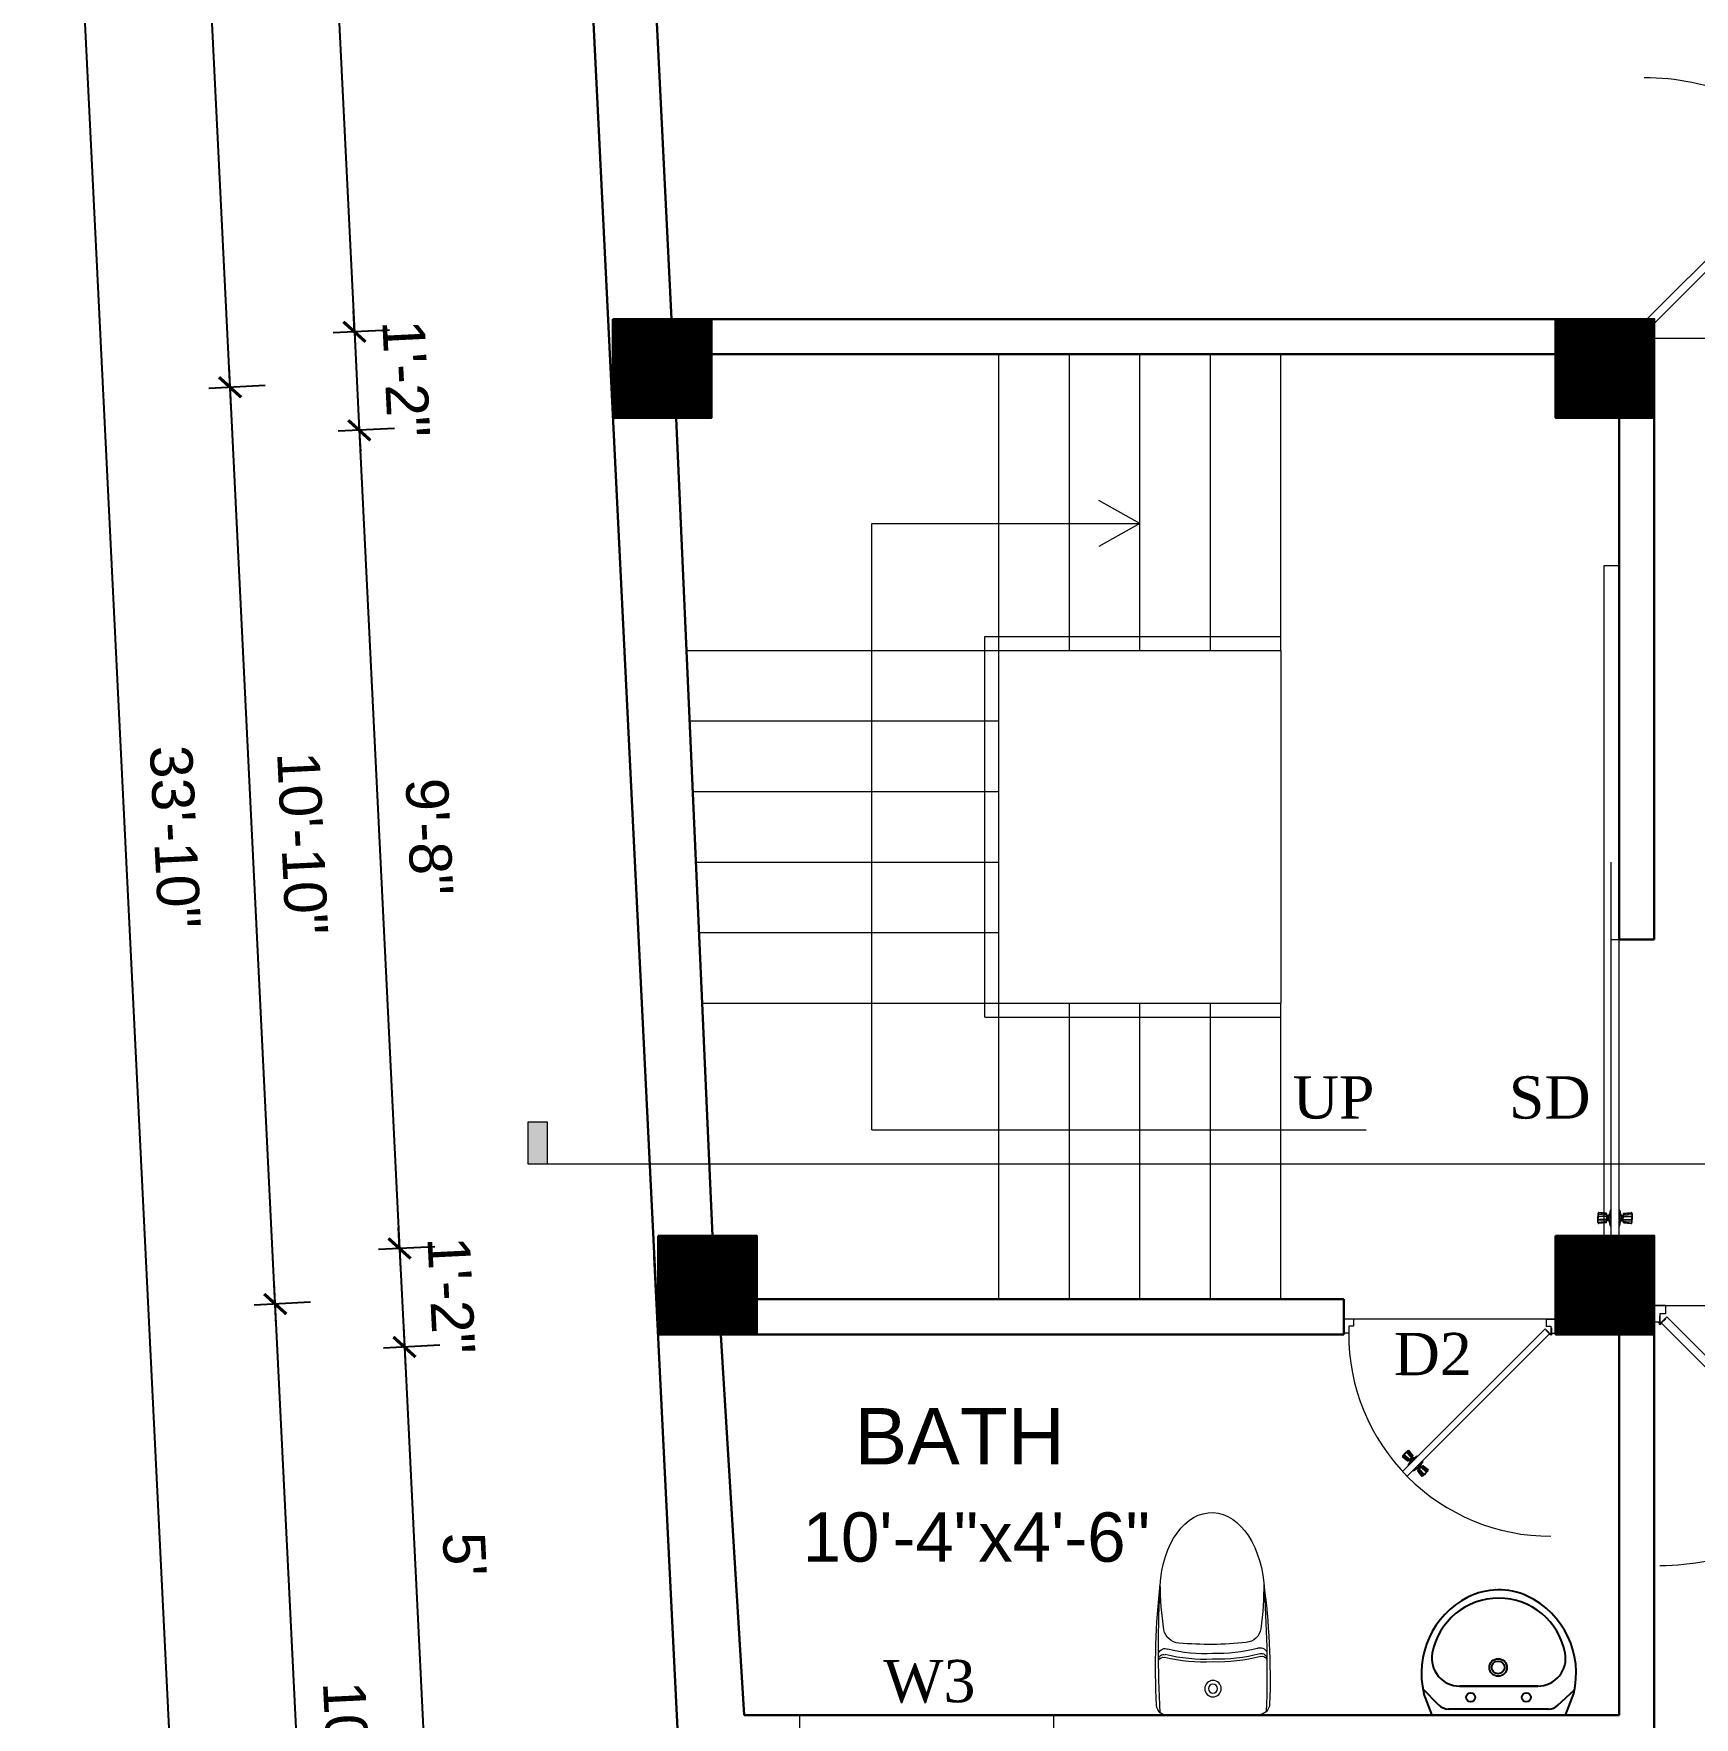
# Model space of a CAD drawing. Header units: inches. Extents: x -4737 to 13205, y 2479 to 13285.
# Drawn here: x 3381 to 3616.5, y 10801.2 to 11039.9 of the extents above; entities that cross this region are included whole.
import ezdxf
from ezdxf.enums import TextEntityAlignment as Align

# ---------------------------------------------------------------- set-up
doc = ezdxf.new("R2010")
doc.units = ezdxf.units.IN
doc.header["$MEASUREMENT"] = 0
doc.linetypes.add('HIDDEN2', pattern=[0.1875, 0.125, -0.0625])
for name, color, linetype, lineweight in [('A-FURN', 9, 'Continuous', 5), ('Door', 205, 'Continuous', 13), ('hatch-.09', 8, 'Continuous', 9), ('Label', 7, 'Continuous', 13), ('ns_DIMS', 1, 'Continuous', 0), ('ns_DIMS @ 1', 1, 'Continuous', 0), ('ns_TEXT', 7, 'Continuous', 13), ('PUERTAS', 7, 'Continuous', 9), ('stair', 201, 'Continuous', 13), ('Text', 7, 'Continuous', 13), ('WALL', 12, 'Continuous', 30), ('wall2', 1, 'Continuous', 15)]:
    doc.layers.add(name, color=color, linetype=linetype, lineweight=lineweight)
doc.layers.add('furniture', color=253, linetype='Continuous')
doc.styles.add('arial 1000', font='arial.ttf')
doc.styles.add('dim', font='arial.ttf', dxfattribs={"height": 7})
doc.styles.get("Standard").update_dxf_attribs({"font": 'arial.ttf'})
doc.styles.add('Tahoma', font='tahoma.ttf')
doc.dimstyles.new("1-8'", dxfattribs={"dimtxt": 6, "dimasz": 3, "dimexe": 3, "dimexo": 6, "dimgap": 4, "dimtad": 1, "dimdec": 0, "dimzin": 0, "dimdsep": 46, "dimlunit": 4, "dimtxsty": 'arial 1000', "dimblk": 'ARCHTICK', "dimcen": 8, "dimdle": 3, "dimclrt": 7, "dimazin": 0, "dimtfac": 1, "dimtdec": 0, "dimtix": 1, "dimtmove": 2, "dimatfit": 3, "dimfxl": 5, "dimfxlon": 1, "dimarcsym": 0})

# ---------------------------------------------------------------- blocks, each defined once
blk = doc.blocks.new('2ft6in')
at = {"layer": 'PUERTAS', "color": 2}
for p, q in [((0.84, 2.1), (21.02, 22.28)), ((21.71, 21.6), (1.47, 1.37)), ((18.33, 21.76), (18.31, 21.77)), ((21.71, 21.6), (21.02, 22.28)), ((21.18, 18.9), (21.2, 18.89)), ((0, 2), (0, 0)), ((0.6, 2), (0, 2)), ((1.33, 0), (0, 0)), ((0.6, 1.26), (0.6, 2.04)), ((0.67, 1.26), (0.6, 1.26)), ((0.67, 1.26), (0.67, 2.01)), ((0.67, 1), (0.67, 1.26)), ((1.33, 1), (0.67, 1)), ((1.31, 1.53), (0.79, 2.06)), ((1.36, 1.58), (0.81, 2.12)), ((1.36, 1.58), (1.31, 1.53)), ((1.47, 1.37), (1.31, 1.53)), ((1.33, 0), (1.33, 1)), ((28.67, 0), (28.67, 1)), ((28.67, 1), (29.33, 1)), ((28.67, 0), (30, 0)), ((29.33, 1), (29.33, 2)), ((29.33, 2), (30, 2)), ((30, 0), (30, 2))]:
    blk.add_line(p, q, dxfattribs=at)
at = {"layer": 'PUERTAS', "color": 1}
for p, q in [((18.06, 21.44), (18.48, 21.86)), ((18.08, 21.51), (18.45, 21.88)), ((18.11, 21.49), (18.08, 21.51)), ((18.82, 22.25), (18.45, 21.88)), ((18.9, 22.28), (18.48, 21.86)), ((18.84, 22.23), (18.82, 22.25)), ((19.54, 21.59), (18.99, 22.27)), ((19.54, 21.5), (19.18, 21.15)), ((20.12, 21.49), (19.74, 21.24)), ((20.22, 21.48), (20.22, 21.49)), ((18.74, 20.79), (18.06, 21.34)), ((18.83, 20.8), (19.18, 21.15)), ((18.84, 20.21), (19.1, 20.6)), ((18.85, 20.11), (18.84, 20.12)), ((18.92, 20.89), (18.93, 20.88)), ((19.02, 20.88), (19.24, 21.1)), ((19.12, 20.8), (19.03, 20.89)), ((19.1, 20.7), (19.11, 20.69)), ((19.1, 20.6), (19.1, 20.6)), ((19.11, 20.79), (19.33, 21.01)), ((19.45, 21.31), (19.24, 21.1)), ((19.55, 21.22), (19.33, 21.01)), ((19.45, 21.41), (19.45, 21.41)), ((19.54, 21.22), (19.45, 21.31)), ((19.53, 19.43), (19.54, 19.42)), ((19.64, 21.23), (19.64, 21.23)), ((19.64, 19.42), (20.02, 19.67)), ((19.74, 21.24), (19.73, 21.23)), ((20.02, 19.67), (20.03, 19.68)), ((20.12, 19.68), (20.12, 19.68)), ((20.21, 19.69), (20.43, 19.9)), ((20.22, 19.41), (20.57, 19.76)), ((20.22, 19.69), (20.31, 19.6)), ((20.22, 19.32), (20.76, 18.64)), ((20.31, 19.6), (20.52, 19.81)), ((20.31, 19.5), (20.31, 19.5)), ((20.65, 20.12), (20.43, 19.9)), ((20.74, 20.03), (20.52, 19.81)), ((20.93, 20.11), (20.57, 19.76)), ((20.64, 20.11), (20.73, 20.02)), ((20.66, 20.31), (20.65, 20.31)), ((20.65, 20.21), (20.65, 20.22)), ((20.91, 20.7), (20.66, 20.31)), ((20.84, 20.02), (20.83, 20.03)), ((20.91, 20.8), (20.91, 20.79)), ((21.02, 20.12), (21.7, 19.57)), ((21.7, 19.47), (21.28, 19.05)), ((21.67, 19.4), (21.31, 19.03)), ((21.65, 19.42), (21.67, 19.4)), ((20.86, 18.63), (21.28, 19.05)), ((20.91, 18.68), (20.94, 18.66)), ((20.94, 18.66), (21.31, 19.03))]:
    blk.add_line(p, q, dxfattribs=at)
at = {"layer": 'PUERTAS', "color": 8}
for p, q in [((18.95, 20.92), (18.2, 21.58)), ((18.44, 21.9), (18.31, 21.77)), ((19.07, 21.03), (18.34, 21.72)), ((18.44, 21.9), (18.56, 22.02)), ((18.58, 22.01), (18.56, 22.02)), ((19.3, 21.26), (18.61, 22)), ((19.42, 21.38), (18.75, 22.14)), ((19.51, 21.48), (18.88, 22.26)), ((19.55, 21.53), (18.93, 22.3)), ((18.81, 20.78), (18.04, 21.4)), ((18.86, 20.83), (18.08, 21.46)), ((18.91, 20.27), (19.19, 20.69)), ((19.13, 20.8), (19.03, 20.9)), ((19.15, 20.82), (19.05, 20.92)), ((19.09, 20.44), (19.25, 20.76)), ((19.19, 20.87), (19.1, 20.96)), ((19.25, 20.93), (19.16, 21.02)), ((19.28, 20.63), (19.32, 20.83)), ((19.4, 21.08), (19.31, 21.17)), ((19.47, 21.15), (19.38, 21.24)), ((19.43, 20.78), (19.4, 20.9)), ((19.51, 21.19), (19.42, 21.28)), ((19.55, 20.91), (19.43, 20.94)), ((19.53, 21.21), (19.44, 21.3)), ((19.7, 21.06), (19.51, 21.01)), ((19.89, 21.24), (19.58, 21.08)), ((20.07, 21.42), (19.64, 21.15)), ((19.69, 19.49), (20.12, 19.76)), ((19.87, 19.67), (20.18, 19.83)), ((20.06, 19.85), (20.25, 19.9)), ((20.21, 20), (20.33, 19.97)), ((20.21, 19.38), (20.83, 18.61)), ((20.23, 19.7), (20.32, 19.61)), ((20.25, 19.72), (20.34, 19.63)), ((20.25, 19.43), (20.88, 18.65)), ((20.29, 19.76), (20.38, 19.67)), ((20.33, 20.13), (20.36, 20.01)), ((20.34, 19.53), (21, 18.77)), ((20.36, 19.83), (20.45, 19.74)), ((20.48, 20.28), (20.44, 20.08)), ((20.46, 19.64), (21.14, 18.91)), ((20.5, 19.98), (20.6, 19.89)), ((20.67, 20.47), (20.51, 20.15)), ((20.85, 20.64), (20.57, 20.22)), ((20.57, 20.04), (20.66, 19.95)), ((20.61, 20.09), (20.7, 19.99)), ((20.63, 20.11), (20.72, 20.01)), ((20.69, 19.87), (21.42, 19.19)), ((20.81, 19.99), (21.56, 19.33)), ((20.9, 20.08), (21.68, 19.45)), ((20.95, 20.13), (21.72, 19.51)), ((21.32, 19.01), (21.44, 19.14)), ((21.43, 19.15), (21.44, 19.14)), ((21.32, 19.01), (21.2, 18.89)), ((0, 0), (30, 0))]:
    blk.add_line(p, q, dxfattribs=at)
at = {"layer": 'PUERTAS', "color": 2}
for radius in [0.129, 0.0627]:
    blk.add_circle((0.68, 2.14), radius, dxfattribs=at)
at = {"layer": 'PUERTAS', "color": 8}
blk.add_arc((0.68, 2.14), 28.65, 359.7285, 90.0333, dxfattribs=at)
at = {"layer": 'PUERTAS', "color": 1}
for centre, start, end in [((18.94, 22.23), 38.9236, 135), ((19.49, 21.55), 315, 38.9236), ((20.17, 21.44), 45, 135), ((18.78, 20.84), 231.0764, 315), ((18.89, 20.16), 135, 225), ((18.97, 20.93), 225, 315), ((19.16, 20.74), 135, 219.7428), ((19.06, 20.65), 315, 39.7428), ((19.4, 21.36), 315, 45), ((19.59, 19.47), 225, 315), ((19.6, 21.18), 50.2572, 135), ((19.68, 21.28), 230.2572, 315), ((20.07, 19.63), 50.2572, 135), ((20.16, 19.73), 230.2572, 315), ((20.27, 19.36), 135, 218.9236), ((20.35, 19.55), 135, 225), ((20.7, 20.26), 135, 219.7428), ((20.6, 20.17), 315, 39.7428), ((20.78, 19.98), 45, 135), ((20.87, 20.75), 315, 45), ((20.98, 20.07), 51.0764, 135), ((21.65, 19.52), 315, 51.0764), ((20.82, 18.68), 218.9236, 315)]:
    blk.add_arc(centre, 0.0667, start, end, dxfattribs=at)
blk = doc.blocks.new('*U33')
at = {"color": 3, "xscale": -1}
blk.add_blockref('2ft6in', (42, 0), dxfattribs=at)
blk = doc.blocks.new('3ft')
at = {"layer": 'PUERTAS', "color": 2}
for p, q in [((1.01, 2.52), (25.23, 26.74)), ((26.05, 25.92), (25.23, 26.74)), ((26.05, 25.92), (1.77, 1.64)), ((21.99, 26.11), (21.98, 26.13)), ((25.42, 22.68), (25.43, 22.67)), ((0, 2.4), (0, 0)), ((0.72, 2.4), (0, 2.4)), ((0.72, 1.52), (0.72, 2.44)), ((0.8, 1.52), (0.8, 2.41)), ((1.57, 1.84), (0.94, 2.47)), ((1.63, 1.89), (0.97, 2.55)), ((35.2, 1.2), (35.2, 2.4)), ((35.2, 2.4), (36, 2.4)), ((36, 0), (36, 2.4)), ((1.6, 0), (0, 0)), ((0.8, 1.52), (0.72, 1.52)), ((0.8, 1.2), (0.8, 1.52)), ((1.6, 1.2), (0.8, 1.2)), ((1.63, 1.89), (1.57, 1.84)), ((1.77, 1.64), (1.57, 1.84)), ((1.6, 0), (1.6, 1.2)), ((34.4, 0), (34.4, 1.2)), ((34.4, 1.2), (35.2, 1.2)), ((34.4, 0), (36, 0))]:
    blk.add_line(p, q, dxfattribs=at)
at = {"layer": 'PUERTAS', "color": 8}
for p, q in [((22.13, 26.28), (21.98, 26.13)), ((22.13, 26.28), (22.27, 26.42)), ((22.29, 26.41), (22.27, 26.42)), ((23.16, 25.52), (22.34, 26.39)), ((23.3, 25.66), (22.5, 26.56)), ((23.41, 25.77), (22.65, 26.71)), ((23.46, 25.83), (22.72, 26.75)), ((22.57, 24.94), (21.65, 25.68)), ((22.63, 24.99), (21.69, 25.75)), ((22.74, 25.1), (21.84, 25.9)), ((22.88, 25.24), (22.01, 26.06)), ((22.69, 24.32), (23.02, 24.83)), ((22.95, 24.96), (22.84, 25.07)), ((22.98, 24.99), (22.86, 25.1)), ((23.03, 25.04), (22.91, 25.15)), ((22.91, 24.53), (23.1, 24.91)), ((23.11, 25.12), (22.99, 25.23)), ((23.13, 24.76), (23.18, 24.99)), ((23.28, 25.3), (23.17, 25.41)), ((23.36, 25.37), (23.25, 25.49)), ((23.31, 24.94), (23.28, 25.08)), ((23.41, 25.43), (23.3, 25.54)), ((23.46, 25.09), (23.32, 25.13)), ((23.44, 25.45), (23.33, 25.56)), ((23.64, 25.27), (23.41, 25.22)), ((23.87, 25.49), (23.49, 25.3)), ((24.08, 25.71), (23.57, 25.38)), ((24.07, 23.82), (24.3, 23.88)), ((24.25, 24), (24.39, 23.97)), ((24.4, 24.15), (24.43, 24.01)), ((24.58, 24.33), (24.52, 24.1)), ((24.6, 23.97), (24.72, 23.86)), ((24.8, 24.56), (24.61, 24.18)), ((25.02, 24.77), (24.68, 24.26)), ((24.68, 24.05), (24.79, 23.94)), ((24.73, 24.1), (24.85, 23.99)), ((24.76, 24.13), (24.87, 24.02)), ((24.97, 23.99), (25.87, 23.2)), ((25.08, 24.1), (26.02, 23.34)), ((25.14, 24.15), (26.06, 23.41)), ((23.63, 23.38), (24.14, 23.72)), ((23.84, 23.6), (24.22, 23.79)), ((24.25, 23.26), (24.99, 22.34)), ((24.27, 23.64), (24.38, 23.53)), ((24.3, 23.67), (24.41, 23.56)), ((24.3, 23.32), (25.06, 22.38)), ((24.35, 23.72), (24.46, 23.61)), ((24.41, 23.43), (25.2, 22.53)), ((24.43, 23.8), (24.54, 23.69)), ((24.55, 23.57), (25.37, 22.7)), ((24.83, 23.85), (25.7, 23.03)), ((25.58, 22.82), (25.43, 22.67)), ((25.58, 22.82), (25.73, 22.97)), ((25.72, 22.98), (25.73, 22.97)), ((0, 0), (36, 0))]:
    blk.add_line(p, q, dxfattribs=at)
at = {"layer": 'PUERTAS', "color": 1}
for p, q in [((22.58, 26.7), (22.14, 26.26)), ((22.67, 26.73), (22.17, 26.23)), ((22.61, 26.67), (22.58, 26.7)), ((23.45, 25.91), (22.79, 26.73)), ((21.67, 25.73), (22.17, 26.23)), ((22.49, 24.95), (21.67, 25.61)), ((21.7, 25.82), (22.14, 26.26)), ((21.73, 25.79), (21.7, 25.82)), ((22.6, 24.96), (23.02, 25.38)), ((22.61, 24.25), (22.92, 24.72)), ((22.62, 24.13), (22.61, 24.14)), ((22.7, 25.07), (22.71, 25.06)), ((22.82, 25.06), (23.08, 25.32)), ((22.94, 24.95), (22.83, 25.07)), ((22.92, 24.72), (22.92, 24.72)), ((22.93, 24.94), (23.19, 25.21)), ((22.93, 24.84), (22.93, 24.83)), ((23.44, 25.81), (23.02, 25.38)), ((23.34, 25.58), (23.08, 25.32)), ((23.46, 25.47), (23.19, 25.21)), ((23.33, 25.7), (23.34, 25.69)), ((23.45, 25.46), (23.33, 25.57)), ((23.57, 25.47), (23.57, 25.47)), ((24.15, 25.79), (23.68, 25.48)), ((23.68, 25.48), (23.68, 25.48)), ((24.25, 23.62), (24.51, 23.89)), ((24.27, 25.78), (24.26, 25.79)), ((24.78, 24.15), (24.51, 23.89)), ((24.89, 24.03), (24.63, 23.77)), ((25.11, 24.14), (24.69, 23.71)), ((24.77, 24.14), (24.88, 24.03)), ((24.79, 24.38), (24.78, 24.37)), ((24.78, 24.26), (24.78, 24.26)), ((25.1, 24.84), (24.79, 24.38)), ((25, 24.03), (25, 24.03)), ((25.09, 24.96), (25.1, 24.95)), ((25.22, 24.14), (26.03, 23.48)), ((23.44, 23.31), (23.45, 23.3)), ((23.56, 23.3), (24.03, 23.61)), ((24.03, 23.61), (24.03, 23.62)), ((24.14, 23.62), (24.14, 23.62)), ((24.26, 23.29), (24.69, 23.71)), ((24.26, 23.63), (24.37, 23.52)), ((24.26, 23.18), (24.92, 22.37)), ((24.37, 23.52), (24.63, 23.77)), ((24.37, 23.4), (24.37, 23.4)), ((25.04, 22.36), (25.54, 22.86)), ((25.1, 22.42), (25.13, 22.39)), ((25.13, 22.39), (25.57, 22.83)), ((26.04, 23.37), (25.54, 22.86)), ((26.01, 23.27), (25.57, 22.83)), ((25.98, 23.3), (26.01, 23.27))]:
    blk.add_line(p, q, dxfattribs=at)
at = {"layer": 'PUERTAS', "color": 2}
for radius in [0.155, 0.0752]:
    blk.add_circle((0.82, 2.56), radius, dxfattribs=at)
at = {"layer": 'PUERTAS', "color": 8}
blk.add_arc((0.82, 2.56), 34.38, 359.7285, 90.0333, dxfattribs=at)
at = {"layer": 'PUERTAS', "color": 1}
for centre, start, end in [((22.73, 26.68), 38.9236, 135), ((22.54, 25.01), 231.0764, 315), ((22.67, 24.2), 135, 225), ((22.77, 25.12), 225, 315), ((22.99, 24.89), 135, 219.7428), ((22.87, 24.78), 315, 39.7428), ((23.28, 25.63), 315, 45), ((23.39, 25.86), 315, 38.9236), ((23.51, 25.41), 50.2572, 135), ((23.62, 25.53), 230.2572, 315), ((24.2, 25.73), 45, 135), ((24.84, 24.31), 135, 219.7428), ((24.72, 24.21), 315, 39.7428), ((24.94, 23.98), 45, 135), ((25.04, 24.89), 315, 45), ((25.17, 24.08), 51.0764, 135), ((23.51, 23.36), 225, 315), ((24.09, 23.56), 50.2572, 135), ((24.2, 23.68), 230.2572, 315), ((24.32, 23.23), 135, 218.9236), ((24.42, 23.46), 135, 225), ((24.98, 22.42), 218.9236, 315), ((25.98, 23.42), 315, 51.0764)]:
    blk.add_arc(centre, 0.08, start, end, dxfattribs=at)
blk = doc.blocks.new('*U36')
at = {"color": 3}
blk.add_blockref('3ft', (0, 0), dxfattribs=at)
blk = doc.blocks.new('A$C2BC6131C')
at = {"layer": 'A-FURN', "color": 8}
for p in [(0, 163.5), (0, -163.5)]:
    blk.add_line(p, (0, 0), dxfattribs=at)
for radius in [29.6, 16.1]:
    blk.add_circle((95.9, 0), radius, dxfattribs=at)
for centre, radius, start, end in [((40, 163.5), 40, 92.59988, 180), ((197, -4116.4), 4311.6, 86.30057, 92.47118), ((155.1, -2371.3), 2577.4, 82.86641, 92.59988), ((201.9, 176.4), 18.8, 342.35932, 95.93155), ((192.7, 178.4), 18.2, 343.38126, 66.47238), ((217.8, 172), 24.1, 332.20328, 71.94045), ((468.5, -913.5), 1099.7, 89.65189, 98.29697), ((793.4, 23.7), 602, 165.61847, 182.25332), ((793.4, 23.7), 592, 165.61847, 182.25332), ((773.9, 23.7), 552, 165.61847, 182.45753), ((1633.1, -8.2), 1378.2, 174.60795, 179.65911), ((320.7, 115.7), 60, 100.47011, 174.60795), ((1633.1, 8.2), 1378.2, 180.34089, 185.39205), ((793.4, -23.7), 602, 177.74668, 194.38153), ((793.4, -23.7), 592, 177.74668, 194.38153), ((773.9, -23.7), 552, 177.54247, 194.38153), ((40, -163.5), 40, 180, 267.40012), ((201.9, -176.4), 18.8, 264.06845, 17.64068), ((192.7, -178.4), 18.2, 293.52762, 16.61874), ((217.8, -172), 24.1, 288.05955, 27.79672), ((320.7, -115.7), 60, 185.39205, 259.52989), ((468.5, 913.5), 1099.7, 261.70303, 270.34811), ((197, 4116.4), 4311.6, 267.52882, 273.69943), ((155.1, 2371.3), 2577.4, 267.40012, 277.13359)]:
    blk.add_arc(centre, radius, start, end, dxfattribs=at)
blk.add_ellipse((440.7, 0), major_axis=(-289.3, 0), ratio=0.648116, start_param=1.570796, end_param=4.592942, dxfattribs=at)
blk = doc.blocks.new('A$C2C8E2855')
at = {"color": 3}
for p, q in [((49.5, -117.7), (20, -196.2)), ((530.2, -117.7), (49.5, -117.7)), ((52.4, -117.7), (529.2, -117.7)), ((530.2, -117.7), (559.7, -196.2)), ((76.7, -153.7), (18.7, -208.2)), ((110.9, -140.2), (470.9, -140.2)), ((506.5, -155.1), (563.4, -212.8)), ((149.1, -222.9), (431, -222.9)), ((431, -222.9), (149.1, -222.9))]:
    blk.add_line(p, q, dxfattribs=at)
for centre, radius in [((190.8, -182.7), 16.3), ((390.8, -182.7), 16.3), ((292.2, -290.1), 31.6), ((292.2, -290.1), 23)]:
    blk.add_circle(centre, radius, dxfattribs=at)
for centre, radius, start, end in [((110.9, -190.2), 50, 90, 133.18096), ((470.9, -190.2), 50, 44.56072, 90), ((318.3, -269.6), 307.1, 166.17513, 244.72963), ((149.1, -322.9), 100, 90, 190.56023), ((261.4, -269.6), 307.1, 297.06391, 13.82487), ((431, -322.9), 100, 349.43977, 90), ((290.1, -296.6), 243.4, 190.56023, 349.43977), ((289.7, -319.1), 250.2, 245.80711, 296.46282), ((318.3, -269.6), 307.1, 266.58899, 266.59358)]:
    blk.add_arc(centre, radius, start, end, dxfattribs=at)
at = {"color": 3, "width": 0.8, "flags": 9}
for tag in ['XSIZE', 'YSIZE']:
    blk.add_attdef(tag, (289.9, -117.7), '', height=0.5, dxfattribs=at)
blk = doc.blocks.new('*U53')
blk.add_hatch(color=256).paths.add_polyline_path([(-7.7473, 0.125), (-7.6914, 0.125), (-7.6914, 0), (-7.7473, 0)])
at = {"linetype": 'HIDDEN2', "ltscale": 100}
blk.add_line((-0.3125, 0), (-7.7473, 0), dxfattribs=at)
blk.add_lwpolyline([(-7.7473, 0.125), (-7.6914, 0.125), (-7.6914, 0), (-7.7473, 0)], close=True)
at = {"style": 'Tahoma', "flags": 8}
blk.add_attdef('VIEWNUMBER', text='', height=0.125, dxfattribs=at).set_placement((0, 0), align=Align.BOTTOM_CENTER)
blk.add_attdef('SHEETNUMBER', text='', height=0.125, dxfattribs=at).set_placement((0, -0.0625), align=Align.TOP_CENTER)
blk = doc.blocks.new('_ArchTick')
at = {"color": 0, "const_width": 0.15}
blk.add_lwpolyline([(-0.5, -0.5), (0.5, 0.5)], dxfattribs=at)
blk = doc.blocks.new('*D598')
at = {"layer": 'Defpoints', "color": 0, "transparency": 16777216}
for p in [(3456.61, 11117.98), (3426.49, 10997.67), (3463.13, 10999.48)]:
    blk.add_point(p, dxfattribs=at)
at = {"layer": 'ns_DIMS', "color": 0, "lineweight": -2, "transparency": 16777216}
for p, q in [((3420.5, 11119.21), (3426.64, 10994.67)), ((3425.64, 11116.46), (3417.65, 11116.07)), ((3431.48, 10997.92), (3423.49, 10997.52))]:
    blk.add_line(p, q, dxfattribs=at)
at = {"layer": 'ns_DIMS', "color": 0, "lineweight": -2, "transparency": 16777216, "xscale": 3, "yscale": 3, "zscale": 3}
for p, rotation in [((3420.65, 11116.21), 92.82029601864011), ((3426.49, 10997.67), 272.8202960186401)]:
    blk.add_blockref('_ArchTick', p, dxfattribs=dict(at, rotation=rotation))
at = {"layer": 'ns_DIMS', "color": 7, "transparency": 16777216, "insert": (3430.62, 11057.29), "char_height": 6, "attachment_point": 5, "rotation": 272.8203, "style": 'arial 1000'}
blk.add_mtext('9\'-11"', dxfattribs=at)
blk = doc.blocks.new('*D599')
at = {"layer": 'Defpoints', "color": 0, "transparency": 16777216}
for p in [(3463.13, 10999.48), (3463.13, 10985.48), (3427.18, 10983.7)]:
    blk.add_point(p, dxfattribs=at)
at = {"layer": 'ns_DIMS', "color": 0, "lineweight": -2, "transparency": 16777216}
for p, q in [((3426.49, 10997.67), (3426.34, 11000.67)), ((3431.48, 10997.92), (3423.49, 10997.52)), ((3426.49, 10997.67), (3427.18, 10983.7)), ((3432.17, 10983.95), (3424.18, 10983.56)), ((3427.18, 10983.7), (3427.33, 10980.71))]:
    blk.add_line(p, q, dxfattribs=at)
at = {"layer": 'ns_DIMS', "color": 0, "lineweight": -2, "transparency": 16777216, "xscale": 3, "yscale": 3, "zscale": 3}
for p, rotation in [((3426.49, 10997.67), 272.8202960186401), ((3427.18, 10983.7), 92.82029601864011)]:
    blk.add_blockref('_ArchTick', p, dxfattribs=dict(at, rotation=rotation))
at = {"layer": 'ns_DIMS', "color": 7, "transparency": 16777216, "insert": (3433.84, 10991.03), "char_height": 6, "attachment_point": 5, "rotation": 272.8203, "style": 'arial 1000'}
blk.add_mtext('1\'-2"', dxfattribs=at)
blk = doc.blocks.new('*D600')
at = {"layer": 'Defpoints', "color": 0, "transparency": 16777216}
for p in [(3463.13, 10985.48), (3469.54, 10869.48), (3432.89, 10867.67)]:
    blk.add_point(p, dxfattribs=at)
at = {"layer": 'ns_DIMS', "color": 0, "lineweight": -2, "transparency": 16777216}
for p, q in [((3427.03, 10986.7), (3433.04, 10864.67)), ((3432.17, 10983.95), (3424.18, 10983.56)), ((3437.89, 10867.92), (3429.9, 10867.52))]:
    blk.add_line(p, q, dxfattribs=at)
at = {"layer": 'ns_DIMS', "color": 0, "lineweight": -2, "transparency": 16777216, "xscale": 3, "yscale": 3, "zscale": 3}
for p, rotation in [((3427.18, 10983.7), 92.82029601864011), ((3432.89, 10867.67), 272.8202960186401)]:
    blk.add_blockref('_ArchTick', p, dxfattribs=dict(at, rotation=rotation))
at = {"layer": 'ns_DIMS', "color": 7, "transparency": 16777216, "insert": (3437.09, 10926.04), "char_height": 6, "attachment_point": 5, "rotation": 272.8203, "style": 'arial 1000'}
blk.add_mtext('9\'-8"', dxfattribs=at)
blk = doc.blocks.new('*D594')
at = {"layer": 'Defpoints', "color": 0, "transparency": 16777216}
for p in [(3469.54, 10869.48), (3469.54, 10855.48), (3433.58, 10853.7)]:
    blk.add_point(p, dxfattribs=at)
at = {"layer": 'ns_DIMS', "color": 0, "lineweight": -2, "transparency": 16777216}
for p, q in [((3432.89, 10867.67), (3432.75, 10870.67)), ((3437.89, 10867.92), (3429.9, 10867.52)), ((3432.89, 10867.67), (3433.58, 10853.7)), ((3438.58, 10853.95), (3430.59, 10853.56)), ((3433.58, 10853.7), (3433.73, 10850.71))]:
    blk.add_line(p, q, dxfattribs=at)
at = {"layer": 'ns_DIMS', "color": 0, "lineweight": -2, "transparency": 16777216, "xscale": 3, "yscale": 3, "zscale": 3}
for p, rotation in [((3432.89, 10867.67), 272.8202960186401), ((3433.58, 10853.7), 92.82029601864011)]:
    blk.add_blockref('_ArchTick', p, dxfattribs=dict(at, rotation=rotation))
at = {"layer": 'ns_DIMS', "color": 7, "transparency": 16777216, "insert": (3440.24, 10861.03), "char_height": 6, "attachment_point": 5, "rotation": 272.8203, "style": 'arial 1000'}
blk.add_mtext('1\'-2"', dxfattribs=at)
blk = doc.blocks.new('*D595')
at = {"layer": 'Defpoints', "color": 0, "transparency": 16777216}
for p in [(3469.54, 10855.48), (3482.05, 10796.47), (3436.51, 10794.22)]:
    blk.add_point(p, dxfattribs=at)
at = {"layer": 'ns_DIMS', "color": 0, "lineweight": -2, "transparency": 16777216}
for p, q in [((3433.43, 10856.7), (3436.66, 10791.23)), ((3438.58, 10853.95), (3430.59, 10853.56)), ((3441.51, 10794.47), (3433.52, 10794.08))]:
    blk.add_line(p, q, dxfattribs=at)
at = {"layer": 'ns_DIMS', "color": 0, "lineweight": -2, "transparency": 16777216, "xscale": 3, "yscale": 3, "zscale": 3}
for p, rotation in [((3433.58, 10853.7), 92.82029601864011), ((3436.51, 10794.22), 272.8202960186401)]:
    blk.add_blockref('_ArchTick', p, dxfattribs=dict(at, rotation=rotation))
at = {"layer": 'ns_DIMS', "color": 7, "transparency": 16777216, "insert": (3442.09, 10824.31), "char_height": 6, "attachment_point": 5, "rotation": 272.8203, "style": 'arial 1000'}
blk.add_mtext("5'", dxfattribs=at)
blk = doc.blocks.new('*D590')
at = {"layer": 'Defpoints', "color": 0, "transparency": 16777216}
for p in [(3469.54, 10862.48), (3415.26, 10859.8), (3475.89, 10733.48)]:
    blk.add_point(p, dxfattribs=at)
at = {"layer": 'ns_DIMS', "color": 0, "lineweight": -2, "transparency": 16777216}
for p, q in [((3421.76, 10727.81), (3415.11, 10862.8)), ((3420.25, 10860.05), (3412.26, 10859.65)), ((3426.61, 10731.05), (3418.62, 10730.65))]:
    blk.add_line(p, q, dxfattribs=at)
at = {"layer": 'ns_DIMS', "color": 0, "lineweight": -2, "transparency": 16777216, "xscale": 3, "yscale": 3, "zscale": 3}
for p, rotation in [((3415.26, 10859.8), 92.82029601863742), ((3421.61, 10730.8), 272.8202960186374)]:
    blk.add_blockref('_ArchTick', p, dxfattribs=dict(at, rotation=rotation))
at = {"layer": 'ns_DIMS', "color": 7, "transparency": 16777216, "insert": (3425.49, 10795.65), "char_height": 6, "attachment_point": 5, "rotation": 272.8203, "style": 'arial 1000'}
blk.add_mtext('10\'-9"', dxfattribs=at)
blk = doc.blocks.new('*D591')
at = {"layer": 'Defpoints', "color": 0, "transparency": 16777216}
for p in [(3455.92, 11131.98), (3384, 11128.44), (3475.89, 10726.48)]:
    blk.add_point(p, dxfattribs=at)
at = {"layer": 'ns_DIMS', "color": 0, "lineweight": -2, "transparency": 16777216}
for p, q in [((3404.13, 10719.94), (3383.86, 11131.44)), ((3389, 11128.69), (3381.01, 11128.29)), ((3408.97, 10723.18), (3400.98, 10722.79))]:
    blk.add_line(p, q, dxfattribs=at)
at = {"layer": 'ns_DIMS', "color": 0, "lineweight": -2, "transparency": 16777216, "xscale": 3, "yscale": 3, "zscale": 3}
for p, rotation in [((3384, 11128.44), 92.82029601863792), ((3403.98, 10722.93), 272.8202960186379)]:
    blk.add_blockref('_ArchTick', p, dxfattribs=dict(at, rotation=rotation))
at = {"layer": 'ns_DIMS', "color": 7, "transparency": 16777216, "insert": (3401.05, 10926.04), "char_height": 6, "attachment_point": 5, "rotation": 272.8203, "style": 'arial 1000'}
blk.add_mtext('33\'-10"', dxfattribs=at)
blk = doc.blocks.new('*D592')
at = {"layer": 'Defpoints', "color": 0, "transparency": 16777216}
for p in [(3463.13, 10992.48), (3408.86, 10989.8), (3469.54, 10862.48)]:
    blk.add_point(p, dxfattribs=at)
at = {"layer": 'ns_DIMS', "color": 0, "lineweight": -2, "transparency": 16777216}
for p, q in [((3415.41, 10856.81), (3408.71, 10992.8)), ((3413.85, 10990.05), (3405.86, 10989.65)), ((3420.25, 10860.05), (3412.26, 10859.65))]:
    blk.add_line(p, q, dxfattribs=at)
at = {"layer": 'ns_DIMS', "color": 0, "lineweight": -2, "transparency": 16777216, "xscale": 3, "yscale": 3, "zscale": 3}
for p, rotation in [((3408.86, 10989.8), 92.82029601864015), ((3415.26, 10859.8), 272.8202960186402)]:
    blk.add_blockref('_ArchTick', p, dxfattribs=dict(at, rotation=rotation))
at = {"layer": 'ns_DIMS', "color": 7, "transparency": 16777216, "insert": (3419.11, 10925.15), "char_height": 6, "attachment_point": 5, "rotation": 272.8203, "style": 'arial 1000'}
blk.add_mtext('10\'-10"', dxfattribs=at)
blk = doc.blocks.new('*D593')
at = {"layer": 'Defpoints', "color": 0, "transparency": 16777216}
for p in [(3456.61, 11124.98), (3402.33, 11122.31), (3463.13, 10992.48)]:
    blk.add_point(p, dxfattribs=at)
at = {"layer": 'ns_DIMS', "color": 0, "lineweight": -2, "transparency": 16777216}
for p, q in [((3409, 10986.81), (3402.18, 11125.31)), ((3407.32, 11122.56), (3399.33, 11122.16)), ((3413.85, 10990.05), (3405.86, 10989.65))]:
    blk.add_line(p, q, dxfattribs=at)
at = {"layer": 'ns_DIMS', "color": 0, "lineweight": -2, "transparency": 16777216, "xscale": 3, "yscale": 3, "zscale": 3}
for p, rotation in [((3402.33, 11122.31), 92.82029601864015), ((3408.86, 10989.8), 272.8202960186402)]:
    blk.add_blockref('_ArchTick', p, dxfattribs=dict(at, rotation=rotation))
at = {"layer": 'ns_DIMS', "color": 7, "transparency": 16777216, "insert": (3412.6, 11056.4), "char_height": 6, "attachment_point": 5, "rotation": 272.8203, "style": 'arial 1000'}
blk.add_mtext('11\'-1"', dxfattribs=at)

msp = doc.modelspace()

# ---------------------------------------------------------------- hatches: boundary and pattern name
at = {"layer": 'hatch-.09'}
h = msp.add_hatch(dxfattribs=at)
h.set_pattern_fill('ANSI31', color=256)
h.set_pattern_definition([(45, (-11969.25491, 10709.33713), (-0.0883883476, 0.0883883476), [])])
h.paths.add_polyline_path([(3477.13, 10999.48), (3463.13, 10999.48), (3463.13, 10985.48), (3477.13, 10985.48)])
h = msp.add_hatch(dxfattribs=at)
h.set_pattern_fill('ANSI31', color=256)
h.set_pattern_definition([(45, (-11835.58849, 10709.33713), (-0.0883883476, 0.0883883476), [])])
h.paths.add_polyline_path([(3610.8, 10999.48), (3596.8, 10999.48), (3596.8, 10985.48), (3610.8, 10985.48)])
h = msp.add_hatch(dxfattribs=at)
h.set_pattern_fill('ANSI31', color=256)
h.set_pattern_definition([(45, (-11962.85069, 10579.33713), (-0.0883883476, 0.0883883476), [])])
h.paths.add_polyline_path([(3483.54, 10869.48), (3469.54, 10869.48), (3469.54, 10855.48), (3483.54, 10855.48)])
h = msp.add_hatch(dxfattribs=at)
h.set_pattern_fill('ANSI31', color=256)
h.set_pattern_definition([(45, (-11835.58849, 10579.33713), (-0.0883883476, 0.0883883476), [])])
h.paths.add_polyline_path([(3610.8, 10869.48), (3596.8, 10869.48), (3596.8, 10855.48), (3610.8, 10855.48)])

# ---------------------------------------------------------------- linework, layer by layer
at = {"layer": 'Door'}
msp.add_line((3557.86, 10952.48), (3557.86, 10902.48), dxfattribs=at)
msp.add_lwpolyline([(3603.64, 10869.48), (3605.8, 10869.48), (3605.8, 10964.48), (3603.64, 10964.48)], close=True, dxfattribs=at)
at = {"layer": 'ns_DIMS'}
for p, q in [((3537.86, 10970.48), (3532.05, 10973.74)), ((3499.86, 10970.48), (3537.86, 10970.48)), ((3499.86, 10884.48), (3499.86, 10970.48)), ((3537.86, 10970.48), (3532.05, 10967.21)), ((3499.86, 10884.48), (3569.96, 10884.48))]:
    msp.add_line(p, q, dxfattribs=at)
at = {"layer": 'PUERTAS', "color": 2}
for p, q in [((3604.64, 10922.48), (3604.64, 10869.48)), ((3605.8, 10869.48), (3605.8, 10922.48)), ((3604.64, 10911.48), (3605.8, 10911.48)), ((3602.8, 10872.21), (3602.77, 10872.21)), ((3607.64, 10872.21), (3607.67, 10872.21)), ((3605.8, 10869.48), (3604.64, 10869.48))]:
    msp.add_line(p, q, dxfattribs=at)
at = {"layer": 'PUERTAS', "color": 1}
for p, q in [((3604.55, 10873.08), (3604.44, 10872.54)), ((3604.64, 10873.16), (3604.63, 10873.16)), ((3605.8, 10873.16), (3605.81, 10873.16)), ((3605.89, 10873.08), (3606, 10872.54)), ((3602.84, 10872.62), (3602.8, 10872.62)), ((3602.8, 10872.62), (3602.8, 10872)), ((3602.8, 10871.37), (3602.8, 10872)), ((3602.84, 10871.37), (3602.8, 10871.37)), ((3602.84, 10872.71), (3602.84, 10872)), ((3602.84, 10871.29), (3602.84, 10872)), ((3603.97, 10872.68), (3602.93, 10872.79)), ((3603.97, 10871.32), (3602.93, 10871.21)), ((3604.04, 10872.6), (3604.04, 10872)), ((3604.04, 10872.44), (3604.05, 10872.44)), ((3604.04, 10871.4), (3604.04, 10872)), ((3604.04, 10871.55), (3604.05, 10871.55)), ((3604.13, 10872.36), (3604.13, 10872)), ((3604.29, 10872.35), (3604.13, 10872.35)), ((3604.13, 10871.63), (3604.13, 10872)), ((3604.29, 10871.64), (3604.13, 10871.64)), ((3604.29, 10872.37), (3604.29, 10872)), ((3604.29, 10871.63), (3604.29, 10872)), ((3604.36, 10872.45), (3604.37, 10872.45)), ((3604.36, 10871.55), (3604.37, 10871.55)), ((3604.44, 10872.54), (3604.44, 10872.53)), ((3604.44, 10871.46), (3604.44, 10871.47)), ((3604.55, 10870.91), (3604.44, 10871.46)), ((3604.64, 10870.83), (3604.63, 10870.83)), ((3605.8, 10870.83), (3605.81, 10870.83)), ((3605.89, 10870.91), (3606, 10871.46)), ((3606, 10872.54), (3606, 10872.53)), ((3606, 10871.46), (3606, 10871.47)), ((3606.08, 10872.45), (3606.08, 10872.45)), ((3606.08, 10871.55), (3606.08, 10871.55)), ((3606.15, 10872.37), (3606.15, 10872)), ((3606.15, 10872.35), (3606.31, 10872.35)), ((3606.15, 10871.63), (3606.15, 10872)), ((3606.15, 10871.64), (3606.31, 10871.64)), ((3606.31, 10872.36), (3606.31, 10872)), ((3606.31, 10871.63), (3606.31, 10872)), ((3606.4, 10872.44), (3606.39, 10872.44)), ((3606.4, 10871.55), (3606.39, 10871.55)), ((3606.4, 10872.6), (3606.4, 10872)), ((3606.4, 10871.4), (3606.4, 10872)), ((3606.47, 10872.68), (3607.51, 10872.79)), ((3606.47, 10871.32), (3607.51, 10871.21)), ((3607.6, 10872.71), (3607.6, 10872)), ((3607.6, 10872.62), (3607.64, 10872.62)), ((3607.6, 10871.29), (3607.6, 10872)), ((3607.6, 10871.37), (3607.64, 10871.37)), ((3607.64, 10872.62), (3607.64, 10872)), ((3607.64, 10871.37), (3607.64, 10872))]:
    msp.add_line(p, q, dxfattribs=at)
at = {"layer": 'PUERTAS', "color": 8}
for p, q in [((3602.77, 10872), (3602.77, 10872.21)), ((3602.77, 10872), (3602.77, 10871.79)), ((3602.8, 10871.79), (3602.77, 10871.79)), ((3604.04, 10872.55), (3602.84, 10872.68)), ((3604.04, 10872.39), (3602.84, 10872.47)), ((3604.04, 10872.2), (3602.84, 10872.23)), ((3604.04, 10871.8), (3602.84, 10871.77)), ((3604.04, 10871.6), (3602.84, 10871.53)), ((3604.04, 10871.45), (3602.84, 10871.32)), ((3604.03, 10872.63), (3602.86, 10872.76)), ((3604.03, 10871.37), (3602.86, 10871.24)), ((3604.29, 10872.34), (3604.13, 10872.34)), ((3604.29, 10872.31), (3604.13, 10872.31)), ((3604.29, 10872.24), (3604.13, 10872.24)), ((3604.29, 10872.12), (3604.13, 10872.12)), ((3604.29, 10871.87), (3604.13, 10871.87)), ((3604.29, 10871.76), (3604.13, 10871.76)), ((3604.29, 10871.69), (3604.13, 10871.69)), ((3604.29, 10871.65), (3604.13, 10871.65)), ((3604.56, 10872.98), (3604.43, 10872.38)), ((3604.56, 10872.68), (3604.43, 10872.27)), ((3604.56, 10872.36), (3604.43, 10872.16)), ((3604.56, 10872.11), (3604.43, 10872.03)), ((3604.56, 10871.89), (3604.43, 10871.97)), ((3604.56, 10871.64), (3604.43, 10871.84)), ((3604.56, 10871.32), (3604.43, 10871.72)), ((3604.56, 10871.02), (3604.43, 10871.61)), ((3605.88, 10872.98), (3606.01, 10872.38)), ((3605.88, 10872.68), (3606.01, 10872.27)), ((3605.88, 10872.36), (3606.01, 10872.16)), ((3605.88, 10872.11), (3606.01, 10872.03)), ((3605.88, 10871.89), (3606.01, 10871.97)), ((3605.88, 10871.64), (3606.01, 10871.84)), ((3605.88, 10871.32), (3606.01, 10871.72)), ((3605.88, 10871.02), (3606.01, 10871.61)), ((3606.15, 10872.34), (3606.31, 10872.34)), ((3606.15, 10872.31), (3606.31, 10872.31)), ((3606.15, 10872.24), (3606.31, 10872.24)), ((3606.15, 10872.12), (3606.31, 10872.12)), ((3606.15, 10871.87), (3606.31, 10871.87)), ((3606.15, 10871.76), (3606.31, 10871.76)), ((3606.15, 10871.69), (3606.31, 10871.69)), ((3606.15, 10871.65), (3606.31, 10871.65)), ((3606.4, 10872.55), (3607.6, 10872.68)), ((3606.4, 10872.39), (3607.6, 10872.47)), ((3606.4, 10872.2), (3607.6, 10872.23)), ((3606.4, 10871.8), (3607.6, 10871.77)), ((3606.4, 10871.6), (3607.6, 10871.53)), ((3606.4, 10871.45), (3607.6, 10871.32)), ((3606.41, 10872.63), (3607.59, 10872.76)), ((3606.41, 10871.37), (3607.59, 10871.24)), ((3607.64, 10871.79), (3607.67, 10871.79)), ((3607.67, 10872), (3607.67, 10872.21)), ((3607.67, 10872), (3607.67, 10871.79))]:
    msp.add_line(p, q, dxfattribs=at)
at = {"layer": 'PUERTAS', "color": 1}
for centre, start, end in [((3604.63, 10873.08), 90, 180), ((3605.81, 10873.08), 360, 90), ((3602.92, 10871.29), 180, 276.0764), ((3603.96, 10872.6), 360, 83.9236), ((3603.96, 10871.4), 276.0764, 360), ((3604.05, 10872.36), 360, 90), ((3604.05, 10871.63), 270, 360), ((3604.37, 10872.37), 95.2572, 180), ((3604.37, 10871.63), 180, 264.7428), ((3604.36, 10872.53), 275.2572, 360), ((3604.36, 10871.47), 360, 84.7428), ((3604.63, 10870.91), 180, 270), ((3605.81, 10870.91), 270, 360), ((3606.08, 10872.53), 180, 264.7428), ((3606.08, 10871.47), 95.2572, 180), ((3606.07, 10872.37), 360, 84.7428), ((3606.07, 10871.63), 275.2572, 360), ((3606.39, 10872.36), 90, 180), ((3606.39, 10871.63), 180, 270), ((3606.48, 10872.6), 96.0764, 180), ((3606.48, 10871.4), 180, 263.9236), ((3607.52, 10872.71), 360, 96.0764), ((3607.52, 10871.29), 263.9236, 360)]:
    msp.add_arc(centre, 0.08, start, end, dxfattribs=at)
at = {"layer": 'stair', "linetype": 'ByBlock', "ltscale": 5}
for p, q in [((3517.86, 10860.48), (3517.86, 10994.48)), ((3527.86, 10952.48), (3527.86, 10994.48)), ((3537.86, 10952.48), (3537.86, 10994.48)), ((3547.86, 10952.48), (3547.86, 10994.48)), ((3557.86, 10952.48), (3557.86, 10994.48)), ((3515.86, 10954.48), (3557.86, 10954.48)), ((3515.86, 10900.48), (3515.86, 10954.48)), ((3473.59, 10952.48), (3557.86, 10952.48)), ((3474.03, 10942.48), (3517.86, 10942.48)), ((3474.48, 10932.48), (3517.86, 10932.48)), ((3474.92, 10922.48), (3517.86, 10922.48)), ((3475.37, 10912.48), (3517.86, 10912.48)), ((3475.81, 10902.48), (3557.86, 10902.48)), ((3527.86, 10860.48), (3527.86, 10902.48)), ((3537.86, 10860.48), (3537.86, 10902.48)), ((3547.86, 10860.48), (3547.86, 10902.48)), ((3557.86, 10860.48), (3557.86, 10902.48)), ((3515.86, 10900.48), (3557.86, 10900.48))]:
    msp.add_line(p, q, dxfattribs=at)
at = {"layer": 'WALL'}
for p, q in [((3469.54, 10855.48), (3455.92, 11131.98)), ((3471.46, 10999.48), (3465.62, 11117.98)), ((3608.55, 10999.48), (3471.6, 10999.48)), ((3596.8, 10994.48), (3476.84, 10994.48)), ((3477.28, 10869.48), (3472.07, 10986.48)), ((3605.8, 10985.48), (3605.8, 10911.48)), ((3610.8, 10985.48), (3610.8, 10911.48)), ((3610.8, 10911.48), (3605.8, 10911.48)), ((3605.8, 10869.48), (3610.8, 10869.48)), ((3469, 10866.48), (3475.89, 10726.48)), ((3477.74, 10866.95), (3481.74, 10801.48)), ((3483, 10860.48), (3566.8, 10860.48)), ((3566.78, 10855.48), (3566.78, 10860.48)), ((3566.78, 10855.48), (3482.75, 10855.48)), ((3605.8, 10801.48), (3605.8, 10855.48)), ((3610.8, 10796.48), (3610.8, 10855.48)), ((3481.74, 10801.48), (3489.66, 10801.48)), ((3566.78, 10801.48), (3482.75, 10801.48)), ((3525.66, 10801.48), (3605.8, 10801.48))]:
    msp.add_line(p, q, dxfattribs=at)
for points in [[(3463.13, 10999.48), (3477.13, 10999.48), (3477.13, 10985.48), (3463.13, 10985.48)], [(3596.8, 10999.48), (3610.8, 10999.48), (3610.8, 10985.48), (3596.8, 10985.48)], [(3469.54, 10869.48), (3483.54, 10869.48), (3483.54, 10855.48), (3469.54, 10855.48)], [(3596.8, 10869.48), (3610.8, 10869.48), (3610.8, 10855.48), (3596.8, 10855.48)]]:
    msp.add_lwpolyline(points, close=True, dxfattribs=at)
at = {"layer": 'wall2'}
for p, q in [((3489.66, 10796.48), (3489.66, 10801.48)), ((3489.66, 10801.48), (3525.66, 10801.48)), ((3525.66, 10796.48), (3525.66, 10801.48))]:
    msp.add_line(p, q, dxfattribs=at)

# ---------------------------------------------------------------- block references
at = {"layer": 'furniture'}
for name, p, xscale, yscale, zscale, rotation in [('A$C2BC6131C', (3548.26, 10801.48), -0.03937007859349251, 0.03937007859349251, 0.03937007859349251, 270.5436105356556), ('A$C2C8E2855', (3600.16, 10796.84), 0.03937007870990783, 0.03937007870990783, 0.03937007870990783, 180)]:
    msp.add_blockref(name, p, dxfattribs=dict(at, xscale=xscale, yscale=yscale, zscale=zscale, rotation=rotation))
at = {"layer": 'ns_DIMS @ 1', "xscale": 48, "yscale": 48, "zscale": 48}
msp.add_blockref('*U53', (3822.99, 10879.64), dxfattribs=at)
at = {"layer": 'WALL'}
msp.add_blockref('*U36', (3608.55, 10996.75), dxfattribs=at)
at = {"layer": 'WALL', "xscale": -1, "rotation": 180}
for name, p in [('*U36', (3610.8, 10859.61)), ('*U33', (3554.8, 10857.66))]:
    msp.add_blockref(name, p, dxfattribs=at)

# ---------------------------------------------------------------- texts
at = {"layer": 'Label', "color": 5, "linetype": 'ByBlock', "insert": (3512.32, 10845.05), "char_height": 8, "width": 88.4068, "attachment_point": 2, "style": 'dim'}
msp.add_mtext('BATH', dxfattribs=at)
at = {"layer": 'ns_TEXT', "char_height": 6, "attachment_point": 1}
for s, insert in [('\\pi5.65303;{\\fTimes New Roman|b0|i0|c0|p18;SD}', (3584.52, 10892.1)), ('\\pi5.38698;{\\fTimes New Roman|b0|i0|c0|p18;UP}', (3554.15, 10892.1)), ('\\pi5.71575;{\\fTimes New Roman|b0|i0|c0|p18;D2}', (3568.13, 10855.71)), ('\\pi4.90032;{\\fTimes New Roman|b0|i0|c0|p18;W3}', (3496.56, 10809.33))]:
    msp.add_mtext_dynamic_manual_height_columns(s, width=21.7401, gutter_width=72, heights=[4.46], dxfattribs=dict(at, insert=insert))
at = {"layer": 'Text', "insert": (3514.67, 10830.25), "char_height": 7, "width": 440.957, "attachment_point": 2}
msp.add_mtext('10\'-4"x4\'-6"', dxfattribs=at)

# ---------------------------------------------------------------- dimensions: what is measured, and where the dimension line sits
at = {"layer": 'ns_DIMS'}
for p1, p2, distance, picture, middle in [((3475.89, 10726.48), (3455.92, 11131.98), 72, '*D591', (3401.05, 10926.04)), ((3475.89, 10733.48), (3469.54, 10862.48), 54.34, '*D590', (3425.49, 10795.65))]:
    dim = msp.add_aligned_dim(p1=p1, p2=p2, distance=distance, dimstyle="1-8'", dxfattribs=at)
    dim.commit()
    dim.dimension.update_dxf_attribs({"geometry": picture, "text_midpoint": middle})
for base, p1, p2, angle, picture, middle in [((3402.33, 11122.31), (3463.13, 10992.48), (3456.61, 11124.98), 272.8203, '*D593', (3412.6, 11056.4)), ((3426.49, 10997.67), (3456.61, 11117.98), (3463.13, 10999.48), 92.8203, '*D598', (3430.62, 11057.29)), ((3427.18, 10983.7), (3463.13, 10999.48), (3463.13, 10985.48), 92.8203, '*D599', (3433.84, 10991.03)), ((3408.86, 10989.8), (3469.54, 10862.48), (3463.13, 10992.48), 272.8203, '*D592', (3419.11, 10925.15)), ((3432.89, 10867.67), (3463.13, 10985.48), (3469.54, 10869.48), 92.8203, '*D600', (3437.09, 10926.04)), ((3433.58, 10853.7), (3469.54, 10869.48), (3469.54, 10855.48), 92.8203, '*D594', (3440.24, 10861.03)), ((3436.51, 10794.22), (3469.54, 10855.48), (3482.05, 10796.47), 92.8203, '*D595', (3442.09, 10824.31))]:
    dim = msp.add_linear_dim(base=base, p1=p1, p2=p2, angle=angle, dimstyle="1-8'", dxfattribs=at)
    dim.commit()
    dim.dimension.update_dxf_attribs({"geometry": picture, "text_midpoint": middle})

doc.saveas('drawing.dxf')
